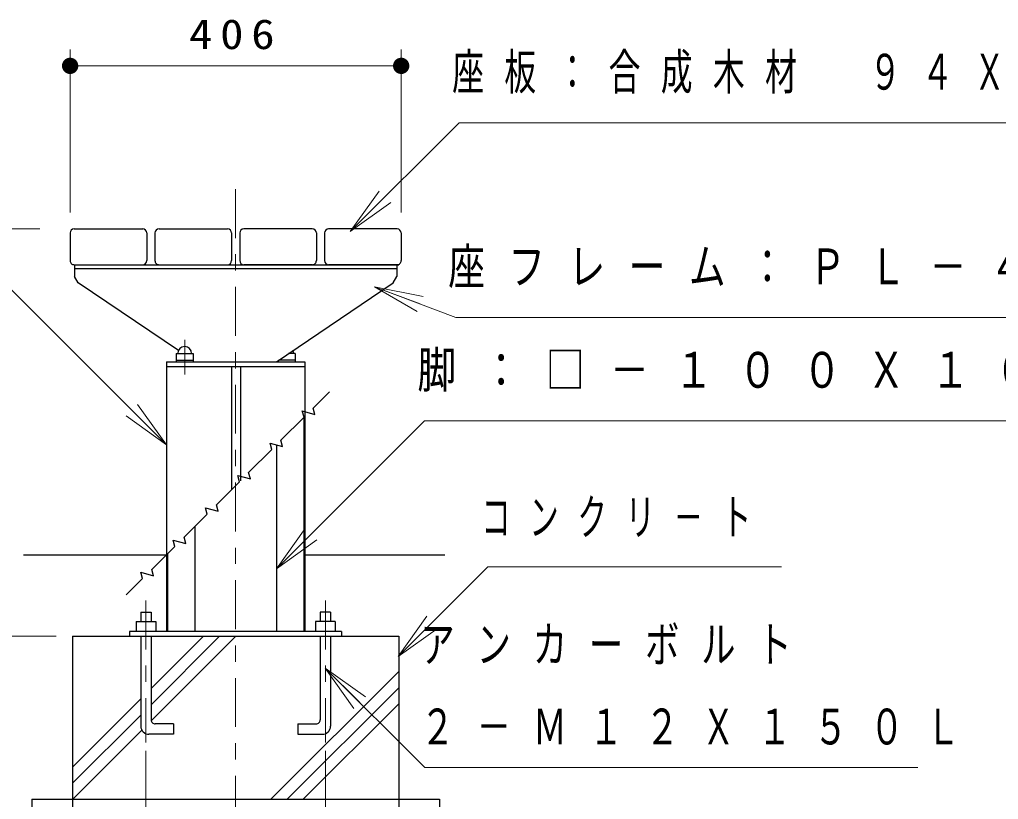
# Model space of a CAD drawing. Units: millimetres on the paper, scale 1:20. Extents: x -365 to 0, y 0 to 257.
# Drawn here: x -117.6 to -57.6, y 96.3 to 144.2 of the extents above; entities that cross this region are included whole.
import ezdxf

# ---------------------------------------------------------------- set-up
doc = ezdxf.new("R2010")
doc.units = ezdxf.units.MM
doc.linetypes.add('USER2', pattern=[6, 3, -1, 1, -1])
doc.layers.add('LY_1', color=7, linetype='Continuous', lineweight=25)
doc.styles.add('ＭＳ ゴシック', font='')
doc.styles.get('ＭＳ ゴシック').set_extended_font_data('MS Gothic')

# ---------------------------------------------------------------- blocks, each defined once
blk = doc.blocks.new('filled_dot')
at = {"color": 0, "linetype": 'Continuous', "lineweight": -2, "const_width": 1.25}
blk.add_lwpolyline([(-0.625, 0, 1), (0.625, 0, 1)], format="xyb", close=True, dxfattribs=at)

msp = doc.modelspace()

# ---------------------------------------------------------------- linework, layer by layer
at = {"layer": 'LY_1', "lineweight": 13}
for p, q in [((-114.525, 132.353), (-114.525, 142.353)), ((-94.225, 132.353), (-94.225, 142.353)), ((-114.525, 141.353), (-94.225, 141.353)), ((-97.344, 131.197), (-95.576, 133.672)), ((-97.344, 131.197), (-95.222, 133.319)), ((-94.869, 132.965), (-97.344, 131.197)), ((-116.375, 131.353), (-140.875, 131.353)), ((-95.87, 127.797), (-93.061, 126.743)), ((-95.87, 127.797), (-92.886, 127.211)), ((-93.237, 126.275), (-95.87, 127.797)), ((-108.625, 118.106), (-110.746, 120.227)), ((-110.392, 120.581), (-108.625, 118.106)), ((-108.625, 118.106), (-111.099, 119.873)), ((-101.875, 110.501), (-100.107, 112.976)), ((-101.875, 110.501), (-99.753, 112.622)), ((-99.4, 112.268), (-101.875, 110.501)), ((-94.412, 105.116), (-92.644, 107.591)), ((-94.412, 105.116), (-92.29, 107.238)), ((-91.937, 106.884), (-94.412, 105.116)), ((-115.375, 106.353), (-130.875, 106.353)), ((-109.557, 102.158), (-105.362, 106.353)), ((-109.557, 103.148), (-106.352, 106.353)), ((-109.549, 101.176), (-104.372, 106.353)), ((-102.21, 96.353), (-94.375, 104.188)), ((-98.89, 104.409), (-96.768, 102.288)), ((-98.89, 104.409), (-96.415, 102.641)), ((-97.122, 101.934), (-98.89, 104.409)), ((-101.22, 96.353), (-94.375, 103.198)), ((-114.375, 98.33), (-110.192, 102.513)), ((-100.23, 96.353), (-94.375, 102.208)), ((-114.375, 97.34), (-110.192, 101.523)), ((-114.375, 96.351), (-110.128, 100.597)), ((-109.875, 99.336), (-109.875, 78.853)), ((-98.875, 99.336), (-98.875, 78.853))]:
    msp.add_line(p, q, dxfattribs=at)
at = {"layer": 'LY_1', "linetype": 'USER2', "lineweight": 13}
for p, q in [((-104.375, 133.791), (-104.375, 84.978)), ((-107.5, 124.541), (-107.5, 122.425))]:
    msp.add_line(p, q, dxfattribs=at)
at = {"layer": 'LY_1'}
for p, q in [((-114.525, 131.103), (-114.525, 129.403)), ((-114.275, 131.353), (-110.075, 131.353)), ((-109.825, 131.103), (-109.825, 129.403)), ((-109.325, 131.103), (-109.325, 129.403)), ((-109.075, 131.353), (-104.875, 131.353)), ((-104.625, 131.103), (-104.625, 129.403)), ((-104.125, 131.103), (-104.125, 129.403)), ((-99.675, 131.353), (-103.875, 131.353)), ((-99.425, 131.103), (-99.425, 129.403)), ((-98.925, 131.103), (-98.925, 129.403)), ((-94.475, 131.353), (-98.675, 131.353)), ((-94.225, 131.103), (-94.225, 129.403)), ((-114.275, 129.153), (-110.075, 129.153)), ((-114.25, 129.153), (-94.375, 129.153)), ((-114.25, 129.153), (-114.25, 128.428)), ((-109.075, 129.153), (-104.875, 129.153)), ((-99.675, 129.153), (-103.875, 129.153)), ((-94.475, 129.153), (-98.675, 129.153)), ((-94.5, 129.153), (-94.5, 128.428)), ((-114.25, 128.928), (-94.5, 128.928)), ((-114.042, 128.038), (-114.25, 128.428)), ((-107.884, 123.884), (-114.042, 128.038)), ((-101.875, 123.203), (-94.707, 128.038)), ((-94.707, 128.038), (-94.5, 128.428)), ((-108.025, 123.703), (-108.025, 123.203)), ((-108.025, 123.703), (-106.975, 123.703)), ((-106.975, 123.703), (-106.975, 123.203)), ((-100.725, 123.703), (-101.133, 123.703)), ((-100.725, 123.703), (-100.725, 123.203)), ((-108.625, 123.203), (-100.125, 123.203)), ((-108.625, 123.203), (-108.625, 106.653)), ((-108.025, 123.303), (-106.975, 123.303)), ((-101.775, 123.271), (-101.775, 123.203)), ((-100.725, 123.303), (-101.726, 123.303)), ((-100.125, 123.203), (-100.125, 106.653)), ((-108.625, 122.903), (-100.125, 122.903)), ((-104.625, 122.903), (-104.625, 115.353)), ((-104.075, 122.903), (-104.075, 115.903)), ((-100.2, 119.778), (-100.2, 106.653)), ((-101.875, 118.103), (-101.875, 106.653)), ((-106.875, 113.103), (-106.875, 106.653)), ((-117.375, 111.353), (-108.625, 111.353)), ((-108.55, 111.428), (-108.55, 106.653)), ((-100.125, 111.353), (-91.559, 111.353)), ((-114.375, 106.353), (-94.375, 106.353)), ((-114.375, 106.353), (-114.375, 95.853)), ((-110.875, 106.653), (-110.875, 106.353)), ((-97.875, 106.653), (-110.875, 106.653)), ((-97.875, 106.653), (-97.875, 106.353)), ((-94.375, 106.353), (-94.375, 95.853)), ((-116.875, 96.353), (-91.875, 96.353)), ((-116.875, 96.353), (-116.875, 91.353)), ((-91.875, 96.353), (-91.875, 91.353))]:
    msp.add_line(p, q, dxfattribs=at)
at = {"layer": 'LY_1', "color": 211, "linetype": 'USER2', "lineweight": 13}
for p, q in [((-109.875, 108.555), (-109.875, 99.836)), ((-98.875, 108.555), (-98.875, 99.836))]:
    msp.add_line(p, q, dxfattribs=at)
at = {"layer": 'LY_1', "color": 211}
for p, q in [((-110.192, 107.841), (-109.557, 107.841)), ((-110.192, 107.841), (-110.192, 107.268)), ((-109.557, 107.841), (-109.557, 107.268)), ((-99.192, 107.841), (-99.192, 107.268)), ((-98.557, 107.841), (-99.192, 107.841)), ((-98.557, 107.841), (-98.557, 107.268)), ((-110.48, 107.268), (-109.27, 107.268)), ((-110.48, 107.268), (-110.48, 106.653)), ((-109.27, 107.268), (-109.27, 106.674)), ((-99.48, 107.268), (-99.48, 106.674)), ((-98.27, 107.268), (-99.48, 107.268)), ((-98.27, 107.268), (-98.27, 106.653)), ((-110.192, 106.353), (-110.192, 100.841)), ((-109.557, 106.353), (-109.557, 101.226)), ((-99.192, 106.353), (-99.192, 101.226)), ((-98.557, 106.353), (-98.557, 100.841)), ((-108.192, 100.976), (-109.307, 100.976)), ((-108.192, 100.976), (-108.192, 100.341)), ((-100.557, 100.976), (-100.557, 100.341)), ((-100.557, 100.976), (-99.442, 100.976)), ((-108.192, 100.341), (-109.692, 100.341)), ((-100.557, 100.341), (-99.057, 100.341))]:
    msp.add_line(p, q, dxfattribs=at)
at = {"layer": 'LY_1', "lineweight": 13}
for points in [[(-108.625, 118.106), (-131.548, 141.029), (-155.552, 141.029)], [(-97.344, 131.197), (-90.678, 137.863), (-51.652, 137.863)], [(-95.87, 127.797), (-90.872, 125.921), (-39.831, 125.921)], [(-101.875, 110.501), (-92.801, 119.574), (-20.686, 119.574)], [(-94.412, 105.116), (-88.919, 110.609), (-70.903, 110.609)], [(-98.89, 104.409), (-92.781, 98.3), (-62.555, 98.3)]]:
    msp.add_lwpolyline(points, dxfattribs=at)
at = {"layer": 'LY_1'}
msp.add_lwpolyline([(-111.082, 108.896), (-110.084, 109.894), (-110.187, 110.28), (-109.415, 110.073), (-109.518, 110.46), (-108.104, 111.874), (-108.208, 112.26), (-107.435, 112.053), (-107.538, 112.439), (-106.124, 113.854), (-106.228, 114.24), (-105.455, 114.033), (-105.558, 114.419), (-104.144, 115.834), (-104.248, 116.22), (-103.475, 116.013), (-103.578, 116.399), (-102.164, 117.813), (-102.268, 118.2), (-101.495, 117.993), (-101.599, 118.379), (-100.184, 119.793), (-100.288, 120.18), (-99.515, 119.973), (-99.619, 120.359), (-98.621, 121.357)], dxfattribs=at)
for centre, radius, start, end in [((-114.275, 131.103), 0.25, 90, 180), ((-110.075, 131.103), 0.25, 0, 90), ((-109.075, 131.103), 0.25, 90, 180), ((-104.875, 131.103), 0.25, 0, 90), ((-103.875, 131.103), 0.25, 90, 180), ((-99.675, 131.103), 0.25, 360, 90), ((-98.675, 131.103), 0.25, 90, 180), ((-94.475, 131.103), 0.25, 360, 90), ((-114.275, 129.403), 0.25, 179.99999, 270), ((-110.075, 129.403), 0.25, 270, 0), ((-109.075, 129.403), 0.25, 179.99999, 270), ((-104.875, 129.403), 0.25, 270, 0), ((-103.875, 129.403), 0.25, 180, 270), ((-99.675, 129.403), 0.25, 270, 0.00001), ((-98.675, 129.403), 0.25, 180, 270), ((-94.475, 129.403), 0.25, 270, 0.00001), ((-107.5, 123.703), 0.425, 359.99999, 179.99999), ((-101.25, 123.703), 0.425, 0.00001, 25.20722)]:
    msp.add_arc(centre, radius, start, end, dxfattribs=at)
at = {"layer": 'LY_1', "color": 211}
for centre, radius, start, end in [((-109.692, 100.841), 0.5, 179.99998, 270.00002), ((-109.307, 101.226), 0.25, 179.99998, 270.00002), ((-99.442, 101.226), 0.25, 269.99998, 0.00002), ((-99.057, 100.841), 0.5, 269.99998, 0.00002)]:
    msp.add_arc(centre, radius, start, end, dxfattribs=at)

# ---------------------------------------------------------------- block references
at = {"layer": 'LY_1', "lineweight": 13, "xscale": 0.4, "yscale": 0.4}
msp.add_blockref('filled_dot', (-114.525, 141.353), dxfattribs=at)
at = {"layer": 'LY_1', "lineweight": 13, "xscale": 0.4, "yscale": 0.4, "rotation": 180}
msp.add_blockref('filled_dot', (-94.225, 141.353), dxfattribs=at)

# ---------------------------------------------------------------- texts
at = {"layer": 'LY_1', "style": 'ＭＳ ゴシック'}
for s, insert, char_height, attachment_point in [('\\T1.33;\\W1.15;406', (-104.375, 142.353), 1.833, 8), ('\\T1.64;\\W0.65;座板：合成木材\u3000９４Ｘ４４', (-91.097, 140.863), 2.199, 4), ('\\T1.64;\\W0.75;座フレーム：ＰＬ－４．５／ＰＬ－６', (-91.341, 128.921), 2.199, 4), ('\\T1.64;\\W0.8;脚：□－１００Ｘ１００Ｘ３．２／ＰＬ－６Ｘ７５ｗ', (-93.233, 122.574), 2.199, 4), ('\\T1.64;\\W0.6;コンクリ－ト', (-89.32, 113.609), 2.199, 4), ('\\T1.64;\\W0.7;アンカーボルト', (-93.042, 105.8), 2.199, 4), ('\\T1.64;\\W0.7;２－Ｍ１２Ｘ１５０Ｌ', (-93.042, 100.8), 2.199, 4)]:
    msp.add_mtext(s, dxfattribs=dict(at, insert=insert, char_height=char_height, attachment_point=attachment_point))

doc.saveas('drawing.dxf')
